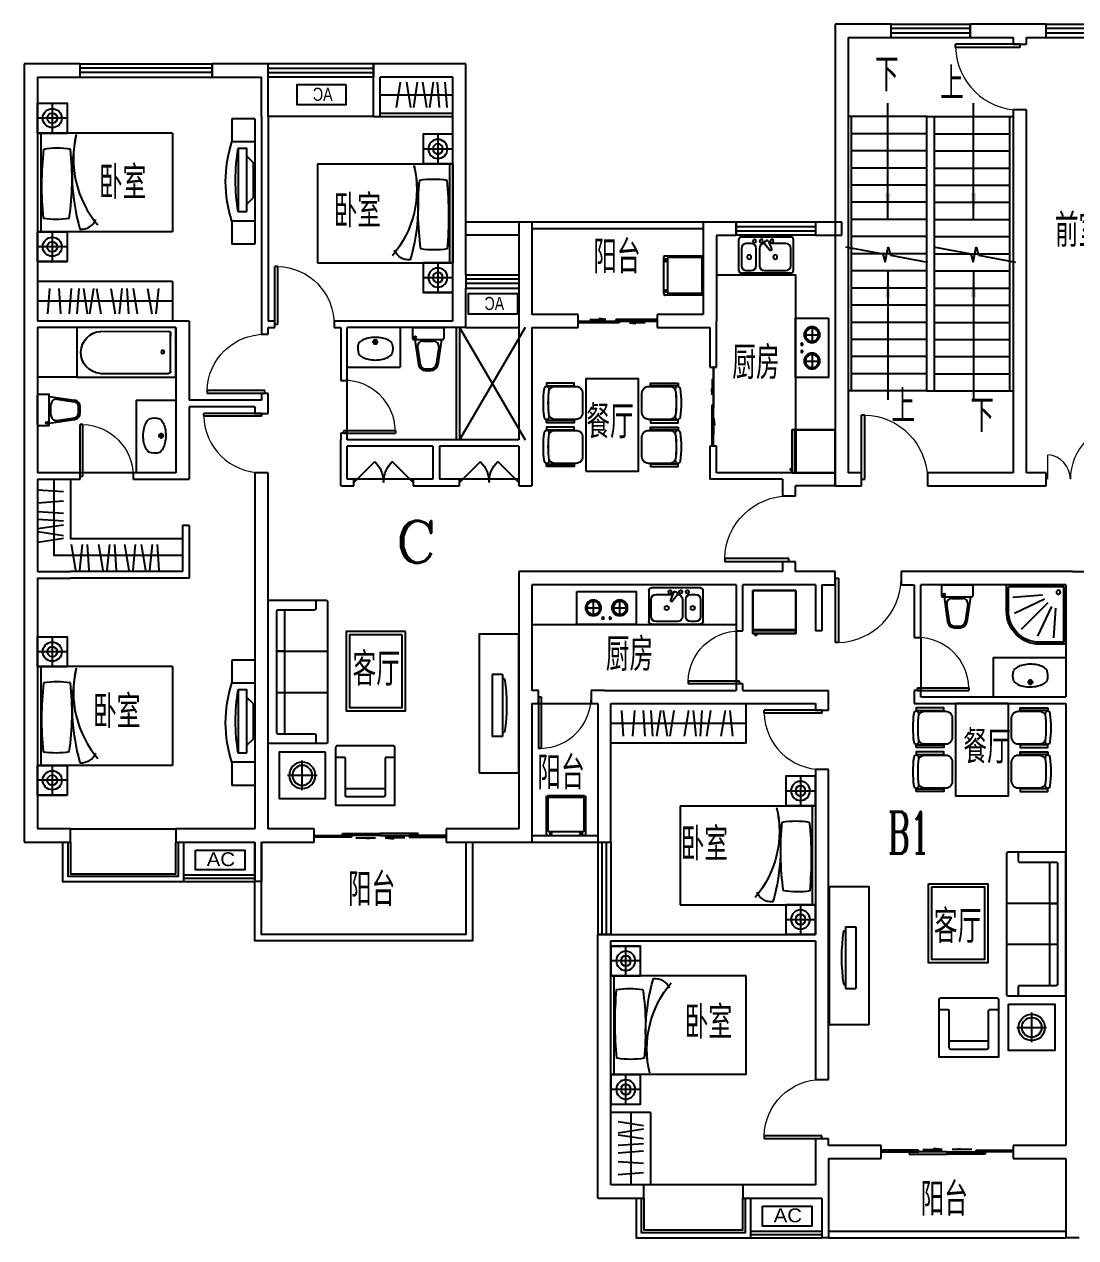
# Model space of a CAD drawing. Extents: x 820470 to 852270, y -626228 to -607828.
# Drawn here: x 820470 to 836420, y -626228 to -607828 of the extents above; entities that cross this region are included whole.
import ezdxf
from ezdxf.enums import TextEntityAlignment as Align

# ---------------------------------------------------------------- set-up
doc = ezdxf.new("R2010")
doc.units = 0
doc.header["$LTSCALE"] = 1000
doc.header["$MEASUREMENT"] = 0
doc.layers.get('0').update_dxf_attribs({"linetype": 'CONTINUOUS'})
for name, color, linetype in [('BALCONY', 147, 'CONTINUOUS'), ('K_EQUIPMENT', 4, 'CONTINUOUS'), ('LVTRY', 187, 'CONTINUOUS'), ('SPACE', 7, 'CONTINUOUS'), ('STAIR', 3, 'CONTINUOUS'), ('WALL', 2, 'CONTINUOUS'), ('WC', 157, 'CONTINUOUS'), ('WINDOW', 4, 'CONTINUOUS'), ('家具', 8, 'CONTINUOUS')]:
    doc.layers.add(name, color=color, linetype=linetype)
doc.styles.add('_TCH_LABEL', font='COMPLEX', dxfattribs={"bigfont": 'GBCBIG'})
doc.styles.add('_TCH_SPACE', font='SIMPLEX', dxfattribs={"height": 5, "bigfont": 'GBCBIG'})
doc.styles.add('DIM_FONT', font='ZBTXT.shx', dxfattribs={"width": 0.8})
doc.styles.add('HZ', font='zbtxt.shx', dxfattribs={"bigfont": 'zbhz.shx'})

# ---------------------------------------------------------------- blocks, each defined once
blk = doc.blocks.new('A$C52241BEE')
for p, q in [((250, 750), (250, 550)), ((350, 650), (150, 650)), ((350, 250), (150, 250)), ((250, 350), (250, 150))]:
    blk.add_line(p, q)
blk.add_lwpolyline([(0, 900), (0, 0), (500, 0), (500, 900)], close=True)
for centre, radius in [((250, 650), 120), ((250, 650), 100), ((250, 250), 120), ((406, 504), 15), ((406, 396), 15), ((250, 250), 100)]:
    blk.add_circle(centre, radius)
blk = doc.blocks.new('A$C31110A14')
at = {"linetype": 'Continuous'}
for p, q in [((0, 37), (0, 786)), ((37, 824), (512, 824)), ((437, 786), (175, 786)), ((549, 786), (549, 37)), ((100, 711), (100, 461)), ((512, 387), (512, 711)), ((59, 414), (69, 397)), ((72, 450), (198, 498)), ((211, 476), (107, 390)), ((198, 498), (211, 476)), ((100, 187), (100, 112)), ((175, 312), (437, 312)), ((437, 262), (175, 262)), ((512, 112), (512, 187)), ((512, 0), (37, 0)), ((175, 37), (437, 37))]:
    blk.add_line(p, q, dxfattribs=at)
for centre, radius, start, end in [((37, 786), 37.4, 90, 180), ((175, 711), 74.9, 90, 180), ((437, 711), 74.9, 0, 90), ((512, 786), 37.4, 0, 90), ((306, 551), 31.2, 91.1175, 450), ((62, 500), 25, 93.0704, 450), ((81, 427), 25, 110.5377, 210), ((91, 409), 25, 210, 309.4623), ((175, 387), 74.9, 180, 270), ((437, 387), 74.9, 270, 360), ((62, 339), 25, 93.0704, 450), ((62, 237), 25, 93.0704, 450), ((175, 187), 74.9, 90, 180), ((306, 156), 31.2, 91.1175, 450), ((437, 187), 74.9, 0, 90), ((37, 37), 37.4, 180, 270), ((175, 112), 74.9, 180, 270), ((437, 112), 74.9, 270, 360), ((512, 37), 37.4, 270, 360)]:
    blk.add_arc(centre, radius, start, end, dxfattribs=at)
blk = doc.blocks.new('CHUANG')
at = {"layer": '家具'}
for p, q in [((-1200, 0), (-1200, -450)), ((-1200, 0), (-1200, -450)), ((-1200, 0), (-1200, -445)), ((-975, -450), (-975, 0)), ((-750, -2050), (-750, 0)), ((750, 0), (-750, 0)), ((750, -2050), (750, 0)), ((750, 0), (750, -450)), ((750, 0), (750, -450)), ((750, 0), (750, -445)), ((975, -450), (975, 0)), ((750, -50), (-750, -50)), ((-750, -225), (-1200, -225)), ((1200, -225), (750, -225)), ((750, -2050), (-750, -2050))]:
    blk.add_line(p, q, dxfattribs=at)
for points in [[(-1200, 0), (-750, 0), (-750, -450), (-1200, -450)], [(750, 0), (1200, 0), (1200, -450), (750, -450)]]:
    blk.add_lwpolyline(points, close=True, dxfattribs=at)
for centre, radius in [((-975, -225), 145), ((-975, -225), 76.8), ((975, -225), 145), ((975, -225), 76.8)]:
    blk.add_circle(centre, radius, dxfattribs=at)
for centre, radius, start, end in [((655, -282), 1212, 170.6797, 189.5896), ((-47, -5414), 5351, 84.1062, 95.2969), ((-774, -298), 1293, 350.9391, 369.2066), ((124, -3480), 2954, 78.2462, 106.3473), ((364, -2102), 1557, 76.5636, 130.3236), ((54, 3738), 4263, 261.9889, 276.0426), ((-470, -664), 239, 175.3269, 247.5588)]:
    blk.add_arc(centre, radius, start, end, dxfattribs=at)
blk = doc.blocks.new('D')
at = {"layer": '家具'}
for p, q in [((103898, -1545904), (103898, -1546504)), ((103898, -1545904), (105947, -1545904)), ((104147, -1546397), (104107, -1546012)), ((104278, -1546012), (104212, -1546397)), ((104496, -1546012), (104433, -1546397)), ((104590, -1546012), (104566, -1546397)), ((104702, -1546397), (104662, -1546012)), ((104833, -1546012), (104767, -1546397)), ((105051, -1546012), (104988, -1546397)), ((105155, -1546397), (105095, -1546012)), ((105251, -1546012), (105194, -1546397)), ((105345, -1546397), (105317, -1546012)), ((105461, -1546397), (105432, -1546012)), ((105591, -1546397), (105620, -1546012)), ((105789, -1546397), (105761, -1546012)), ((103898, -1546204), (105947, -1546204))]:
    blk.add_line(p, q, dxfattribs=at)
blk = doc.blocks.new('KTJ')
blk.add_lwpolyline([(-274, 148), (476, 148), (476, -152), (-274, -152)], close=True)
at = {"style": 'HZ', "width": 1.1}
blk.add_text('AC', height=210, dxfattribs=at).set_placement((-104, -95))
blk = doc.blocks.new('CHAIR-09')
for points in [[(-300, -600), (-260, -600), (-260, -180), (-300, -180)], [(260, -180), (300, -180), (300, -600), (260, -600)]]:
    blk.add_lwpolyline(points, close=True)
for points in [[(250, -150, 0.414214), (150, -50), (-150, -50, 0.414214), (-250, -150), (-250, -470, 0.266219), (-201, -556, 0.06842), (201, -556, 0.266219), (250, -470)], [(-215, -635, -1.000906), (-204, -556, 0.069723), (204, -556, -1.000906), (215, -635, -0.068813)]]:
    blk.add_lwpolyline(points, format="xyb", close=True)
blk = doc.blocks.new('A$C7B15679A')
blk.add_lwpolyline([(-1400, -800), (-1400, 0), (0, 0), (0, -800), (0, -800)], close=True)
at = {"rotation": 180}
for p in [(-1033, 0), (-367, 0)]:
    blk.add_blockref('CHAIR-09', p, dxfattribs=at)
for p in [(-1033, -800), (-367, -800)]:
    blk.add_blockref('CHAIR-09', p)
blk = doc.blocks.new('SOF1')
blk.add_line((-300, 650), (300, 650))
blk.add_lwpolyline([(-450, 25, 0.414214), (-425, 0), (425, 0, 0.414214), (450, 25), (450, 900), (-450, 900)], format="xyb", close=True)
blk.add_lwpolyline([(-450, 175), (-325, 175, 0.414214), (-300, 200), (-300, 750, -0.414214), (-275, 775), (275, 775, -0.414214), (300, 750), (300, 200, 0.414214), (325, 175), (450, 175)], format="xyb")
blk = doc.blocks.new('A$C46F64526')
for p, q in [((518, 2881), (518, 2431)), ((743, 2656), (293, 2656)), ((250, 150), (250, 2025)), ((125, 1400), (900, 1400)), ((125, 775), (900, 775)), ((250, 775), (125, 775))]:
    blk.add_line(p, q)
for points in [[(868, 2306), (168, 2306), (168, 3006), (868, 3006)], [(2085, 477), (1185, 477), (1185, 1677), (2085, 1677)], [(2035, 527), (1235, 527), (1235, 1627), (2035, 1627)]]:
    blk.add_lwpolyline(points, close=True)
for points in [[(900, 2150, 0.414214), (875, 2175), (0, 2175), (0, 0), (875, 0, 0.414214), (900, 25), (900, 2150)], [(725, 0), (725, 125, 0.414214), (700, 150), (150, 150, -0.414214), (125, 175), (125, 2000, -0.414214), (150, 2025), (700, 2025, 0.414214), (725, 2050), (725, 2175)]]:
    blk.add_lwpolyline(points, format="xyb")
for radius in [200, 150]:
    blk.add_circle((518, 2656), radius)
at = {"xscale": -1}
blk.add_blockref('SOF1', (1473, 2209), dxfattribs=at)
blk = doc.blocks.new('A$C169C22A5')
for p, q in [((354, 1488), (198, 1488)), ((198, 1488), (198, 552)), ((354, 1488), (354, 552)), ((385, 1426), (354, 1426)), ((385, 614), (354, 614)), ((354, 552), (198, 552))]:
    blk.add_line(p, q)
blk.add_lwpolyline([(0, 0), (600, 0), (600, 2100), (0, 2100)], close=True)
at = {"extrusion": (0, 0, -1)}
blk.add_ellipse((-2235, 1020), major_axis=(-2652, 0), ratio=1, start_param=2.988048, end_param=3.295136, dxfattribs=at)
blk = doc.blocks.new('A$C1287145A')
at = {"linetype": 'Continuous'}
for points, invisible_edges in [([(652, 652, 1021), (0, 652, 1021), (652, 652, 65)], 2), ([(0, 652, 65), (652, 652, 65), (0, 652, 1021)], 2), ([(0, 652, 65), (0, 652, 1021), (0, 608, 1021)], 12), ([(0, 608, 1021), (0, 608, 65), (0, 652, 65)], 12), ([(652, 652, 1412), (0, 652, 1412), (652, 652, 1032)], 2), ([(0, 652, 1032), (652, 652, 1032), (0, 652, 1412)], 2), ([(0, 652, 1032), (0, 652, 1412), (0, 608, 1412)], 12), ([(0, 608, 1412), (0, 608, 1032), (0, 652, 1032)], 12), ([(0, 652, 1412), (652, 652, 1412), (0, 608, 1412)], 2), ([(652, 608, 1412), (0, 608, 1412), (652, 652, 1412)], 2), ([(0, 597), (0, 597, 1412), (0, 0, 1412)], 12), ([(0, 0, 1412), (0, 0), (0, 597)], 12), ([(652, 597, 65), (0, 597, 65), (652, 597)], 2), ([(0, 597), (652, 597), (0, 597, 65)], 2), ([(0, 597, 1412), (652, 597, 1412), (0, 0, 1412)], 2), ([(652, 0, 1412), (0, 0, 1412), (652, 597, 1412)], 2), ([(652, 652, 1021), (652, 652, 65), (652, 608, 1021)], 2), ([(652, 608, 65), (652, 608, 1021), (652, 652, 65)], 2), ([(652, 652, 1412), (652, 652, 1032), (652, 608, 1412)], 2), ([(652, 608, 1032), (652, 608, 1412), (652, 652, 1032)], 2), ([(652, 597, 1412), (652, 597), (652, 0, 1412)], 2), ([(652, 0), (652, 0, 1412), (652, 597)], 2), ([(0, 0, 1412), (652, 0, 1412), (0, 0)], 2), ([(652, 0), (0, 0), (652, 0, 1412)], 2)]:
    blk.add_3dface(points, dxfattribs=dict(at, invisible_edges=invisible_edges))
at = {"linetype": 'Continuous', "oblique": -180, "text_generation_flag": 4, "width": 0.8, "flags": 9}
for tag in ['ZSIZE', 'YSIZE', 'XSIZE']:
    blk.add_attdef(tag, (326, 0), '', height=0.427, rotation=90, dxfattribs=at)
at = {"linetype": 'Continuous'}
mesh = blk.add_polyface(dxfattribs=at)
corners = [(652, 652, 1032), (652, 652, 1021), (652, 608, 1032), (652, 608, 1021), (0, 652, 1032), (0, 652, 1021), (0, 608, 1032), (0, 608, 1021), (652, 608, 1412), (652, 597, 1412), (0, 608, 1412), (0, 597, 1412), (652, 608, 65), (652, 597, 65), (0, 608, 65), (0, 597, 65)]
mesh.append_faces([[corners[k] for k in face] for face in [(0, 1, 2), (3, 2, 1), (6, 7, 4), (5, 4, 7), (8, 9, 10), (11, 10, 9), (14, 15, 12), (13, 12, 15)]], dxfattribs={"vtx1": -1})
mesh.append_faces([[corners[k] for k in face] for face in [(4, 5, 1), (1, 0, 4), (12, 13, 9), (9, 8, 12), (10, 11, 15), (15, 14, 10)]], dxfattribs={"vtx2": -1})
mesh = blk.add_polyface(dxfattribs=at)
corners = [(33, 673, 1042), (65, 673, 1042), (33, 673, 1379), (65, 673, 1379), (58, 677, 1042), (58, 677, 1379), (52, 678, 1042), (52, 678, 1379), (43, 678, 1042), (43, 678, 1379), (36, 676, 1042), (36, 676, 1379), (33, 673, 608), (65, 673, 608), (33, 673, 1010), (65, 673, 1010), (58, 677, 608), (58, 677, 1010), (52, 678, 608), (52, 678, 1010), (43, 678, 608), (43, 678, 1010), (36, 676, 608), (36, 676, 1010), (43, 652, 1379), (43, 673, 1379), (43, 652, 1042), (43, 673, 1042), (43, 652, 1010), (43, 673, 1010), (43, 652, 608), (43, 673, 608)]
mesh.append_faces([[corners[k] for k in face] for face in [(0, 1, 2), (3, 1, 2), (1, 4, 3), (4, 6, 5), (6, 8, 7), (8, 10, 9), (10, 0, 11), (12, 13, 14), (13, 16, 15), (16, 18, 17), (18, 20, 19), (20, 22, 21), (22, 12, 23), (24, 25, 26), (27, 26, 25), (28, 29, 30), (31, 30, 29), (3, 2, 1), (0, 1, 2), (12, 13, 14)]], dxfattribs={"vtx1": -1})
mesh.append_faces([[corners[k] for k in face] for face in [(4, 5, 3), (6, 7, 5), (8, 9, 7), (10, 11, 9), (0, 2, 11), (13, 15, 14), (16, 17, 15), (18, 19, 17), (20, 21, 19), (22, 23, 21), (12, 14, 23), (14, 15, 13)]], dxfattribs={"vtx2": -1})
blk = doc.blocks.new('A$C7D3573B7')
at = {"layer": 'WC'}
for p, q in [((242, 395), (243, 305)), ((197, 349), (287, 350))]:
    blk.add_line(p, q, dxfattribs=at)
at = {"layer": 'WC', "ltscale": 10}
for p, q in [((490, 335), (492, 332)), ((492, 328), (493, 332))]:
    blk.add_line(p, q, dxfattribs=at)
for points in [[(-11, 334, -0.098208), (49, 381, -0.066287), (132, 409, -0.052428), (243, 420, -0.052428), (353, 407, -0.066287), (436, 377, -0.093876), (493, 332, -0.171377)], [(-11, 334, 0.172546), (-9, 165, 0.726395)], [(495, 329, -0.172546), (490, 160, -0.726395)], [(490, 160, -0.091341), (433, 117, -0.066287), (350, 88, -0.052428), (240, 77, -0.052428), (129, 90, -0.066287), (47, 120, -0.091756), (-9, 165, -0.171377)]]:
    blk.add_lwpolyline(points, format="xyb", dxfattribs=at)
at = {"layer": 'WC'}
blk.add_circle((242, 350), 30, dxfattribs=at)
at = {"layer": 'WC', "ltscale": 10}
blk.add_circle((242, 350), 25, dxfattribs=at)
blk.add_arc((492, 332), 1, 359.4693, 408.1469, dxfattribs=at)
blk = doc.blocks.new('A$C4CF52FF8')
at = {"layer": 'WC'}
for p, q in [((0, 635), (0, 485)), ((15, 650), (460, 650)), ((475, 635), (475, 485)), ((14, 470), (461, 470)), ((37, 470), (92, 87)), ((157, 445), (318, 445)), ((438, 470), (383, 87)), ((77, 355), (117, 90)), ((398, 355), (358, 90)), ((191, 25), (284, 25)), ((191, 0), (284, 0))]:
    blk.add_line(p, q, dxfattribs=at)
blk.add_circle((40, 504), 16.5, dxfattribs=at)
for centre, radius, start, end in [((15, 635), 15, 90, 180), ((460, 635), 15, 360, 450), ((15, 485), 15, 180, 270), ((157, 365), 80, 90, 187.4119), ((318, 365), 80, 352.5881, 450), ((460, 485), 15, 270, 360), ((191, 100), 100, 187.4119, 270), ((191, 100), 75, 187.4119, 270), ((284, 100), 75, 270, 352.5881), ((284, 100), 100, 270, 352.5881)]:
    blk.add_arc(centre, radius, start, end, dxfattribs=at)
at = {"layer": 'WC', "style": 'DIM_FONT', "oblique": -180, "text_generation_flag": 4, "width": 0.8, "flags": 9}
for tag in ['YSIZE', 'XSIZE']:
    blk.add_attdef(tag, (237, 650), '', height=0.5, rotation=180, dxfattribs=at)
blk = doc.blocks.new('淋浴间800x800')
at = {"layer": 'WC'}
for p, q in [((356, 800), (0, 800)), ((0, 0), (0, 800)), ((356, 773), (27, 773)), ((27, 27), (27, 773)), ((141, 314), (172, 716)), ((192, 290), (386, 692)), ((243, 243), (604, 603)), ((290, 192), (693, 383)), ((773, 27), (773, 356)), ((800, 0), (800, 356)), ((313, 140), (715, 168)), ((773, 27), (27, 27)), ((800, 0), (0, 0))]:
    blk.add_line(p, q, dxfattribs=at)
blk.add_circle((100, 100), 26.7, dxfattribs=at)
for radius in [444, 418]:
    blk.add_arc((356, 356), radius, 0, 90, dxfattribs=at)
blk = doc.blocks.new('$PLAN$00000401')
for p, q in [((-276, 0), (276, 0)), ((-300, -576), (-300, -24)), ((-276, -528), (-276, -36)), ((-264, -24), (264, -24)), ((276, -36), (276, -528)), ((300, -24), (300, -576)), ((264, -540), (-264, -540)), ((276, -600), (-276, -600)), ((-218, -582), (-242, -558))]:
    blk.add_line(p, q)
for centre, radius in [((-230, -570), 23.2), ((234, -568), 17.2), ((-230, -570), 17.2)]:
    blk.add_circle(centre, radius)
for centre, radius, start, end in [((-276, -24), 24, 90, 180), ((276, -24), 24, 0, 90), ((-264, -36), 12, 90, 180), ((264, -36), 12, 0, 90), ((-264, -528), 12, 180, 270), ((264, -528), 12, 270, 360), ((-276, -576), 24, 180, 270), ((276, -576), 24, 270, 360)]:
    blk.add_arc(centre, radius, start, end)
blk = doc.blocks.new('A$C2A793C51')
at = {"layer": '家具'}
for p, q in [((0, 1900), (0, 0)), ((0, 1900), (350, 1900)), ((350, 1900), (350, 1550)), ((0, 1550), (350, 1550)), ((21, 1236), (126, 1334)), ((21, 707), (21, 1236)), ((21, 707), (126, 609)), ((0, 350), (350, 350)), ((350, 350), (350, 0)), ((0, 0), (350, 0))]:
    blk.add_line(p, q, dxfattribs=at)
blk.add_lwpolyline([(126, 494), (126, 1449), (254, 1449), (254, 494)], close=True, dxfattribs=at)
for centre, radius, start, end in [((-1501, 950), 1946, 342.0382, 377.9618), ((-2575, 972), 2869, 350.4172, 369.5828)]:
    blk.add_arc(centre, radius, start, end, dxfattribs=at)
blk = doc.blocks.new('A$C30434410')
for p, q in [((0, 750), (1500, 750)), ((0, 0), (0, 750)), ((1500, 750), (1500, 0)), ((351, 694), (1358, 694)), ((1358, 694), (1390, 694)), ((1420, 670), (1420, 613)), ((1420, 664), (1420, 653)), ((1420, 660), (1420, 94)), ((351, 56), (1395, 58)), ((1420, 87), (1420, 136)), ((1420, 87), (1420, 95)), ((1500, 0), (0, 0))]:
    blk.add_line(p, q)
for radius in [25, 23]:
    blk.add_circle((1300, 369), radius)
for centre, radius, start, end in [((379, 376), 320, 95.1611, 266.9369), ((1390, 664), 30, 0, 90), ((1390, 660), 30, 0, 9.5707), ((1390, 87), 30, 270, 360), ((1390, 87), 30, 270, 280.176)]:
    blk.add_arc(centre, radius, start, end)
at = {"width": 0.8, "flags": 9}
for tag in ['XSIZE', 'YSIZE']:
    blk.add_attdef(tag, (750, 750), '', height=0.5, dxfattribs=at)
blk = doc.blocks.new('A$C166D65F0')
at = {"layer": 'K_EQUIPMENT'}
blk.add_lwpolyline([(0, 300), (750, 300), (750, 0), (0, 0)], close=True, dxfattribs=at)
at = {"layer": 'K_EQUIPMENT', "style": 'DIM_FONT', "width": 0.8}
blk.add_text('AC', height=200, dxfattribs=at).set_placement((206, 56))
blk = doc.blocks.new('_ARROW')
blk.add_solid([(0, 0), (-1, 0.1), (-1, -0.1)])
blk = doc.blocks.new('111')
at = {"layer": 'STAIR'}
for p, q in [((50, 0), (0, 0)), ((50, -4160), (50, 0)), ((1190, 0), (50, 0)), ((1190, 0), (1310, 0)), ((1310, 0), (2450, 0)), ((2450, 0), (2500, 0)), ((2450, -4160), (2450, 0)), ((1190, -260), (50, -260)), ((1310, -260), (2450, -260)), ((1190, -520), (50, -520)), ((1310, -520), (2450, -520)), ((1190, -780), (50, -780)), ((1310, -780), (2450, -780)), ((1190, -1040), (50, -1040)), ((1310, -1040), (2450, -1040)), ((1190, -1300), (50, -1300)), ((1310, -1300), (2450, -1300)), ((1190, -1560), (50, -1560)), ((1310, -1560), (2450, -1560)), ((1190, -1820), (50, -1820)), ((1310, -1820), (2450, -1820)), ((-40, -1976), (522, -2080)), ((560, -2209), (603, -1973)), ((603, -1973), (640, -2102)), ((1294, -1976), (1857, -2080)), ((1894, -2209), (1938, -1973)), ((1938, -1973), (1975, -2102)), ((1190, -2080), (50, -2080)), ((522, -2080), (560, -2209)), ((640, -2102), (1203, -2206)), ((1310, -2080), (2450, -2080)), ((1857, -2080), (1894, -2209)), ((1975, -2102), (2538, -2206)), ((1190, -2340), (50, -2340)), ((1310, -2340), (2450, -2340)), ((1190, -2600), (50, -2600)), ((1310, -2600), (2450, -2600)), ((1190, -2860), (50, -2860)), ((1310, -2860), (2450, -2860)), ((1190, -3120), (50, -3120)), ((1310, -3120), (2450, -3120)), ((1190, -3380), (50, -3380)), ((1310, -3380), (2450, -3380)), ((1190, -3640), (50, -3640)), ((1310, -3640), (2450, -3640)), ((1190, -3900), (50, -3900)), ((1310, -3900), (2450, -3900)), ((50, -4160), (0, -4160)), ((1190, -4160), (50, -4160)), ((1310, -4160), (2450, -4160)), ((2450, -4160), (2500, -4160))]:
    blk.add_line(p, q, dxfattribs=at)
for points in [[(600, -1560), (600, 203)], [(1900, -1560), (1900, 203)], [(600, -2340), (600, -4294)], [(1900, -2340), (1900, -4294)]]:
    blk.add_lwpolyline(points, dxfattribs=at)
at = {"layer": 'WALL'}
for p, q in [((1190, -4160), (1190, 0)), ((1310, -4160), (1310, 0)), ((1190, -4160), (1310, -4160))]:
    blk.add_line(p, q, dxfattribs=at)
at = {"layer": 'STAIR', "yscale": 400, "zscale": 400}
for p, xscale, rotation in [((600, -1560), 400, 270), ((1900, -1560), -400, 90), ((600, -2340), 400, 90), ((1900, -2340), -400, 270)]:
    blk.add_blockref('_ARROW', p, dxfattribs=dict(at, xscale=xscale, rotation=rotation))
blk = doc.blocks.new('$TCHSYS$WIN2D')
for p, q in [((-0.5, 0.5), (0.5, 0.5)), ((-0.5, 0.5), (-0.5, -0.5)), ((0.5, 0.5), (0.5, -0.5)), ((0.5, 0.1667), (-0.5, 0.1667)), ((0.5, -0.1667), (-0.5, -0.1667)), ((-0.5, -0.5), (0.5, -0.5))]:
    blk.add_line(p, q)
blk = doc.blocks.new('$DorLib2D$00000001')
for p, q in [((0.45, 0.975), (0.5, 0.975)), ((0.45, 0), (0.45, 0.975)), ((0.5, 0), (0.5, 0.975)), ((0.5, 0), (0.45, 0))]:
    blk.add_line(p, q)
at = {"lineweight": 13}
blk.add_arc((0.475, 0), 0.975, 91.4693, 180, dxfattribs=at)
blk = doc.blocks.new('$DorLib2D$00000116')
at = {"color": 0}
for p, q in [((-0.5, 0), (-0.146, 0.354)), ((0.5, 0), (0.146, 0.354))]:
    blk.add_line(p, q, dxfattribs=at)
for centre, start, end in [((-0.5, 0), 0, 45), ((0.5, 0), 135, 180)]:
    blk.add_arc(centre, 0.5, start, end, dxfattribs=at)
blk = doc.blocks.new('$DorLib2D$00000025')
at = {"const_width": 0.02}
for points in [[(0.481, -0.001), (0.481, 0.691)], [(-0.481, 0.001), (-0.481, 0.308)]]:
    blk.add_lwpolyline(points, dxfattribs=at)
at = {"lineweight": 13}
for centre, radius, start, end in [((0.505, -0.002), 0.699, 91.9397, 179.7238), ((-0.501, 0.003), 0.307, 359.7899, 85.7508)]:
    blk.add_arc(centre, radius, start, end, dxfattribs=at)
blk = doc.blocks.new('$DorLib2D$00000128')
at = {"color": 0, "linetype": 'Continuous'}
for p, q in [((0.049, 0.85, -468.75), (-0.491, 0.85, -468.75)), ((-0.491, 0.85, -468.75), (-0.491, 0.71, -468.75)), ((0.049, 0.85, -468.75), (0.049, 0.71, -468.75)), ((0.049, 0.71, -468.75), (-0.491, 0.71, -468.75)), ((-0.027, 0.71, -468.75), (-0.027, 0.57, -468.75)), ((0.513, 0.71, -468.75), (-0.027, 0.71, -468.75)), ((0.513, 0.71, -468.75), (0.513, 0.57, -468.75)), ((0.513, 0.57, -468.75), (-0.027, 0.57, -468.75)), ((0.5, 0.5, -468.75), (-0.5, 0.5, -468.75))]:
    blk.add_line(p, q, dxfattribs=at)
blk = doc.blocks.new('A$C6FBB0586')
at = {"layer": 'STAIR'}
for p, q in [((-721, -1725), (-1981, -3275)), ((-721, -3275), (-1981, -1725)), ((-1981, -1725), (-1981, -3275)), ((-721, -1725), (-1981, -1725)), ((-721, -3275), (-721, -1725)), ((-511, -1950), (-511, -3050)), ((-301, -1950), (-511, -1950)), ((-301, -3050), (-301, -1950)), ((-511, -3050), (-301, -3050)), ((-1981, -3275), (-721, -3275)), ((-725, -3925), (-1985, -5475)), ((-725, -5475), (-1985, -3925)), ((-1985, -3925), (-1985, -5475)), ((-725, -3925), (-1985, -3925)), ((-725, -5475), (-725, -3925)), ((-515, -4150), (-515, -5250)), ((-305, -4150), (-515, -4150)), ((-305, -5250), (-305, -4150)), ((-515, -5250), (-305, -5250)), ((-1985, -5475), (-725, -5475))]:
    blk.add_line(p, q, dxfattribs=at)
at = {"layer": 'WALL'}
for p, q in [((-6249, 100), (-7100, 100)), ((-7100, 100), (-7100, -6900)), ((-6249, -100), (-6249, 100)), ((-4297, 100), (-5049, 100)), ((-5049, 100), (-5049, -100)), ((-3899, 100), (-4297, 100)), ((-3899, -100), (-3899, 100)), ((-2300, 100), (-2699, 100)), ((-2699, 100), (-2699, -100)), ((-2300, 100), (100, 100)), ((100, 100), (100, -1400)), ((-6900, -100), (-6249, -100)), ((-6900, -100), (-6900, -6700)), ((-5049, -100), (-4397, -100)), ((-4397, -100), (-4397, -200)), ((-4197, -100), (-3899, -100)), ((-4197, -200), (-4197, -100)), ((-2699, -100), (-2400, -100)), ((-2400, -100), (-2400, -300)), ((-2200, -300), (-2200, -100)), ((-2200, -100), (-100, -100)), ((-100, -100), (-100, -1300)), ((-4397, -200), (-4197, -200)), ((-2400, -300), (-2200, -300)), ((-2200, -1100), (-2400, -1100)), ((-2400, -1100), (-2400, -1400)), ((-2200, -1300), (-2200, -1100)), ((-4197, -1200), (-4397, -1200)), ((-4397, -1200), (-4397, -6700)), ((-4197, -6700), (-4197, -1200)), ((-2400, -1400), (-2400, -1950)), ((-100, -1300), (-2200, -1300)), ((100, -1400), (100, -3600)), ((-100, -1500), (-2200, -1500)), ((-2200, -1950), (-2200, -1500)), ((-100, -1500), (-100, -3500)), ((-2400, -1950), (-2200, -1950)), ((-2200, -3050), (-2400, -3050)), ((-2400, -3050), (-2400, -3600)), ((-2200, -3500), (-2200, -3050)), ((-2400, -3600), (-2400, -4150)), ((-2200, -3500), (-100, -3500)), ((100, -3600), (100, -5800)), ((-2200, -4150), (-2200, -3700)), ((-2200, -3700), (-100, -3700)), ((-100, -3700), (-100, -5700)), ((-2400, -4150), (-2200, -4150)), ((-2200, -5250), (-2400, -5250)), ((-2400, -5250), (-2400, -5800)), ((-2200, -5700), (-2200, -5250)), ((-2200, -5700), (-100, -5700)), ((-2400, -5800), (-2400, -6700)), ((100, -5800), (100, -6900)), ((-2200, -5900), (-2200, -6700)), ((-2200, -5900), (-100, -5900)), ((-100, -5900), (-100, -6700)), ((-6700, -6700), (-6900, -6700)), ((-6700, -6900), (-6700, -6700)), ((-4397, -6700), (-5700, -6700)), ((-5700, -6700), (-5700, -6900)), ((-3899, -6700), (-4197, -6700)), ((-3899, -6900), (-3899, -6700)), ((-2400, -6700), (-2699, -6700)), ((-2699, -6700), (-2699, -6900)), ((-1550, -6700), (-2200, -6700)), ((-1550, -6900), (-1550, -6700)), ((-100, -6700), (-750, -6700)), ((-750, -6700), (-750, -6900)), ((-7100, -6900), (-6700, -6900)), ((-5700, -6900), (-4300, -6900)), ((-4297, -6900), (-3899, -6900)), ((-2699, -6900), (-2300, -6900)), ((-2300, -6900), (-1550, -6900)), ((-750, -6900), (100, -6900))]:
    blk.add_line(p, q, dxfattribs=at)
at = {"layer": 'WINDOW'}
for p, q in [((-2400, -300), (-2400, -1100)), ((-2200, -300), (-2200, -1100)), ((-1550, -6700), (-750, -6700)), ((-1550, -6900), (-750, -6900))]:
    blk.add_line(p, q, dxfattribs=at)
at = {"layer": 'BALCONY'}
blk.add_blockref('111', (-6900, -1300), dxfattribs=at)
at = {"layer": 'WINDOW'}
for name, p, xscale, yscale, zscale, rotation in [('$TCHSYS$WIN2D', (-5649, 0), 1200, -200, 1200, 359.9999999999994), ('$DorLib2D$00000001', (-4297, -700), -1000, -1000, -1000, 270), ('$DorLib2D$00000116', (-2300, -700), -800, -800, -800, 270), ('$DorLib2D$00000128', (-2300, -2500), -1100, 200, -1100, 270), ('$DorLib2D$00000128', (-2300, -4700), 1100, 200, 1100, 270), ('$DorLib2D$00000001', (-6200, -6800), 1000, -1000, 1000, 180.0000000000006)]:
    blk.add_blockref(name, p, dxfattribs=dict(at, xscale=xscale, yscale=yscale, zscale=zscale, rotation=rotation))
for name, p, xscale, yscale, zscale in [('$TCHSYS$WIN2D', (-3299, 0), 1200, -200, 1200), ('$DorLib2D$00000025', (-3299, -6800), 1200, 1200, 1200), ('$DorLib2D$00000116', (-1150, -6800), -800, 800, -800)]:
    blk.add_blockref(name, p, dxfattribs=dict(at, xscale=xscale, yscale=yscale, zscale=zscale))
blk = doc.blocks.new('$DorLib2D$00000138')
at = {"color": 0, "linetype": 'Continuous'}
for p, q in [((-0.2875, 0), (-0.2875, 0.1538)), ((-0.2875, 0.1538), (0, 0.1538)), ((0, 0.1538), (0, 0)), ((0.2875, 0.1538), (0, 0.1538)), ((0.2875, 0), (0.2875, 0.1538)), ((-0.5, -0.1399), (-0.5, 0)), ((-0.5, 0), (-0.2187, 0)), ((0, 0), (-0.2875, 0)), ((-0.2187, 0), (-0.2187, -0.1399)), ((0, 0), (0.2875, 0)), ((0.2187, 0), (0.2187, -0.1399)), ((0.5, 0), (0.2187, 0)), ((0.5, 0), (0.5, -0.1946)), ((0.5, -0.1399), (0.5, 0)), ((-0.2187, -0.1399), (-0.5, -0.1399)), ((0.2187, -0.1399), (0.5, -0.1399)), ((-0.1857, -0.186), (-0.037, -0.186)), ((-0.037, -0.186), (-0.1019, -0.2583)), ((-0.1019, -0.2583), (-0.1019, -0.186)), ((0.1857, -0.186), (0.037, -0.186)), ((0.037, -0.186), (0.1019, -0.2583)), ((0.1019, -0.2583), (0.1019, -0.186))]:
    blk.add_line(p, q, dxfattribs=at)
blk = doc.blocks.new('$DorLib2D$00000131')
at = {"color": 0, "linetype": 'Continuous'}
for p, q in [((0.15, 0.125), (0.232, 0.197)), ((0.232, 0.197), (0.232, 0.125)), ((-0.5, 0.125), (-0.5, 0)), ((0.019, 0.125), (-0.5, 0.125)), ((-0.5, 0), (0.019, 0)), ((-0.024, 0), (0.5, 0)), ((-0.024, -0.125), (-0.024, 0)), ((0.019, 0), (0.019, 0.125)), ((0.35, 0.125), (0.15, 0.125)), ((0.5, 0), (0.5, -0.125)), ((-0.35, -0.125), (-0.15, -0.125)), ((-0.232, -0.197), (-0.232, -0.125)), ((-0.15, -0.125), (-0.232, -0.197)), ((0.5, -0.125), (-0.024, -0.125))]:
    blk.add_line(p, q, dxfattribs=at)
blk = doc.blocks.new('$TCHSYS$DOOR2D')
for p, q in [((0.45, 0.975), (0.5, 0.975)), ((0.45, 0), (0.45, 0.975)), ((0.5, 0), (0.5, 0.975)), ((0.5, 0), (0.45, 0))]:
    blk.add_line(p, q)
at = {"lineweight": 13}
blk.add_arc((0.475, 0), 0.975, 91.4693, 180, dxfattribs=at)

msp = doc.modelspace()

# ---------------------------------------------------------------- linework, layer by layer
at = {"layer": 'BALCONY'}
for points in [[(827970, -610828), (827170, -610828)], [(830770, -610828), (828170, -610828)], [(827970, -611028), (827170, -611028)], [(830770, -610928), (828170, -610928)], [(827270, -620228), (827270, -621728), (823970, -621728), (823970, -620228)], [(827170, -620228), (827170, -621628), (824070, -621628), (824070, -620228)], [(828170, -620128), (829170, -620128)], [(828170, -620228), (829170, -620228)], [(822890, -620728), (823970, -620728)], [(822890, -620778), (823970, -620778)], [(822890, -620828), (823970, -620828)], [(831490, -626128), (832570, -626128)], [(832670, -626128), (836270, -626128)], [(831490, -626178), (832570, -626178)], [(831490, -626228), (832570, -626228)], [(832670, -626228), (836270, -626228)]]:
    msp.add_lwpolyline(points, dxfattribs=at)
at = {"layer": 'WALL'}
for p, q in [((820470, -608428), (820470, -612328)), ((821320, -608428), (820470, -608428)), ((821320, -608628), (821320, -608428)), ((824070, -608428), (823320, -608428)), ((823320, -608428), (823320, -608628)), ((824170, -608428), (824070, -608428)), ((824170, -608628), (824170, -608428)), ((825870, -608428), (825770, -608428)), ((825770, -608428), (825770, -608628)), ((827170, -608428), (825870, -608428)), ((827170, -611628), (827170, -608428)), ((820670, -608628), (820670, -612328)), ((820670, -608628), (821320, -608628)), ((823320, -608628), (824070, -608628)), ((824070, -609228), (824070, -608628)), ((824170, -609228), (824170, -608628)), ((825770, -609228), (825770, -608628)), ((825870, -609228), (825870, -608628)), ((826970, -608628), (825870, -608628)), ((826970, -611728), (826970, -608628)), ((824070, -609228), (824070, -612328)), ((824170, -609228), (824170, -612328)), ((825770, -609228), (825870, -609228)), ((827970, -610828), (827970, -611628)), ((828170, -610828), (827970, -610828)), ((828170, -610828), (828170, -611728)), ((830770, -610828), (830770, -612228)), ((831270, -610828), (830770, -610828)), ((831270, -611028), (831270, -610828)), ((832870, -610828), (832470, -610828)), ((832470, -610828), (832470, -611028)), ((832870, -611028), (832870, -610828)), ((830970, -611028), (830970, -612328)), ((830970, -611028), (831270, -611028)), ((832470, -611028), (832870, -611028)), ((826970, -612328), (826970, -611728)), ((827170, -611628), (827170, -611828)), ((827970, -611628), (827970, -611828)), ((828170, -611728), (828170, -612228)), ((827170, -612428), (827170, -611828)), ((827970, -611828), (827970, -612328)), ((820470, -612328), (820470, -614728)), ((822970, -612328), (820670, -612328)), ((822970, -612328), (822970, -613528)), ((824070, -612328), (824070, -612528)), ((824270, -612328), (824170, -612328)), ((824270, -612428), (824270, -612328)), ((825270, -612328), (825170, -612328)), ((825170, -612328), (825170, -612428)), ((826970, -612328), (825270, -612328)), ((827970, -612328), (827970, -614128)), ((828870, -612228), (828170, -612228)), ((828870, -612428), (828870, -612228)), ((830770, -612228), (830070, -612228)), ((830070, -612228), (830070, -612428)), ((830970, -613028), (830970, -612328)), ((820670, -612428), (820670, -614628)), ((822770, -612428), (820670, -612428)), ((822770, -612428), (822770, -613528)), ((824070, -612528), (824170, -612528)), ((824170, -612528), (824170, -612428)), ((824170, -612428), (824270, -612428)), ((825170, -612428), (825270, -612428)), ((825270, -612428), (825270, -613228)), ((827170, -612428), (825370, -612428)), ((825370, -613228), (825370, -612428)), ((828170, -612428), (828870, -612428)), ((828170, -612428), (828170, -614128)), ((830070, -612428), (830870, -612428)), ((830870, -612428), (830870, -613028)), ((830870, -613028), (830970, -613028)), ((825270, -613228), (825370, -613228)), ((824170, -613428), (824070, -613428)), ((824070, -613428), (824070, -613528)), ((824170, -613528), (824170, -613428)), ((822770, -613528), (822770, -614628)), ((824070, -613528), (822970, -613528)), ((823970, -613628), (822970, -613628)), ((822970, -613628), (822970, -614728)), ((823970, -613628), (823970, -613728)), ((824170, -613728), (824170, -613528)), ((823970, -613728), (824170, -613728)), ((825370, -614028), (825270, -614028)), ((825270, -614028), (825270, -614128)), ((825270, -614828), (825270, -614128)), ((825370, -614128), (825370, -614028)), ((826670, -614128), (825370, -614128)), ((827970, -614128), (826670, -614128)), ((828170, -614128), (828170, -614828)), ((825370, -614728), (825370, -614228)), ((826670, -614228), (825370, -614228)), ((826670, -614228), (826670, -614728)), ((827970, -614228), (826770, -614228)), ((826770, -614228), (826770, -614728)), ((827970, -614228), (827970, -614728)), ((830970, -614228), (830870, -614228)), ((830870, -614228), (830870, -614728)), ((830970, -614628), (830970, -614228)), ((820470, -614728), (820470, -616228)), ((821320, -614628), (820670, -614628)), ((820670, -614728), (820670, -616128)), ((820670, -614728), (821320, -614728)), ((821320, -614728), (821320, -614628)), ((822770, -614628), (822120, -614628)), ((822120, -614628), (822120, -614728)), ((822120, -614728), (822970, -614728)), ((824170, -614628), (823970, -614628)), ((823970, -614628), (823970, -620028)), ((824170, -620028), (824170, -614628)), ((825470, -614728), (825370, -614728)), ((825470, -614828), (825470, -614728)), ((826670, -614728), (826370, -614728)), ((826370, -614728), (826370, -614828)), ((827070, -614728), (826770, -614728)), ((827070, -614828), (827070, -614728)), ((827970, -614728), (827970, -614828)), ((831970, -614728), (830870, -614728)), ((832070, -614628), (830970, -614628)), ((831970, -614728), (831970, -614978)), ((832770, -614628), (832070, -614628)), ((832770, -614828), (832770, -614628)), ((825270, -614828), (825470, -614828)), ((826370, -614828), (826670, -614828)), ((826670, -614828), (827070, -614828)), ((827970, -614828), (828170, -614828)), ((832170, -614978), (832170, -614828)), ((832770, -614828), (832170, -614828)), ((831970, -614978), (832170, -614978)), ((822870, -615428), (822870, -616128)), ((822970, -615428), (822870, -615428)), ((822970, -615428), (822970, -616228)), ((832170, -615978), (831970, -615978)), ((831970, -615978), (831970, -616128)), ((832170, -616128), (832170, -615978)), ((820670, -616128), (821170, -616128)), ((822870, -616128), (821170, -616128)), ((827970, -616128), (827970, -618028)), ((831370, -616128), (827970, -616128)), ((831970, -616128), (831370, -616128)), ((832570, -616128), (832170, -616128)), ((832770, -616128), (832570, -616128)), ((832770, -616328), (832770, -616128)), ((834070, -616128), (833770, -616128)), ((833770, -616128), (833770, -616328)), ((836370, -616128), (834070, -616128)), ((836370, -616128), (838670, -616128)), ((820470, -616228), (820470, -620228)), ((820670, -616228), (821170, -616228)), ((820670, -616228), (820670, -620028)), ((822970, -616228), (821170, -616228)), ((828170, -616328), (828170, -617928)), ((831270, -616328), (828170, -616328)), ((831270, -616328), (831270, -617028)), ((831370, -617028), (831370, -616328)), ((832070, -616328), (831370, -616328)), ((832470, -616328), (832070, -616328)), ((832470, -616328), (832470, -617028)), ((832570, -616328), (832770, -616328)), ((832570, -616328), (832570, -617028)), ((833770, -616328), (833970, -616328)), ((833970, -616328), (833970, -617128)), ((836270, -616328), (834070, -616328)), ((834070, -617128), (834070, -616328)), ((836270, -616328), (836270, -618028)), ((831270, -617028), (831370, -617028)), ((832570, -617028), (832470, -617028)), ((833970, -617128), (834070, -617128)), ((831370, -617828), (831270, -617828)), ((831270, -617828), (831270, -617928)), ((831370, -617928), (831370, -617828)), ((827970, -618028), (827970, -620028)), ((828270, -617928), (828170, -617928)), ((828270, -618128), (828270, -617928)), ((829270, -617928), (829070, -617928)), ((829070, -617928), (829070, -618128)), ((829270, -617928), (831270, -617928)), ((831370, -617928), (832670, -617928)), ((832670, -618228), (832670, -617928)), ((834070, -617928), (833970, -617928)), ((833970, -617928), (833970, -618128)), ((834070, -618028), (834070, -617928)), ((834070, -618028), (836270, -618028)), ((828170, -618128), (828270, -618128)), ((828170, -618128), (828170, -620228)), ((829070, -618128), (829170, -618128)), ((829170, -618128), (829170, -620228)), ((829370, -618128), (831370, -618128)), ((829370, -620228), (829370, -618128)), ((831370, -618128), (832470, -618128)), ((832470, -618128), (832470, -618228)), ((832470, -618228), (832670, -618228)), ((833970, -618128), (836270, -618128)), ((836270, -618128), (836270, -624828)), ((832670, -619128), (832470, -619128)), ((832470, -619128), (832470, -621628)), ((832670, -621628), (832670, -619128)), ((821170, -620028), (820670, -620028)), ((821170, -620228), (821170, -620028)), ((823970, -620028), (822770, -620028)), ((822770, -620028), (822770, -620228)), ((823970, -620028), (823970, -620028)), ((824870, -620028), (824170, -620028)), ((824870, -620228), (824870, -620028)), ((827970, -620028), (826870, -620028)), ((826870, -620028), (826870, -620228)), ((820470, -620228), (821170, -620228)), ((822770, -620228), (823970, -620228)), ((823970, -620228), (823970, -620828)), ((824070, -620228), (824870, -620228)), ((824070, -620228), (824070, -620828)), ((824070, -620228), (824070, -620228)), ((826870, -620228), (828170, -620228)), ((829170, -620228), (829370, -620228)), ((824070, -620828), (823970, -620828)), ((829170, -625628), (829170, -621628)), ((829370, -621628), (829170, -621628)), ((829370, -621628), (832470, -621628)), ((829370, -625428), (829370, -621728)), ((829370, -621728), (832470, -621728)), ((832470, -621728), (832470, -623828)), ((832670, -623828), (832670, -621628)), ((832470, -623828), (832670, -623828)), ((832670, -624728), (832470, -624728)), ((832470, -624728), (832470, -624928)), ((832670, -624828), (832670, -624728)), ((833470, -624828), (832670, -624828)), ((833470, -625028), (833470, -624828)), ((836270, -624828), (835470, -624828)), ((835470, -624828), (835470, -625028)), ((832470, -624928), (832470, -625428)), ((832670, -625028), (832670, -625528)), ((832670, -625028), (833470, -625028)), ((835470, -625028), (836270, -625028)), ((836270, -625028), (836270, -626228)), ((829870, -625428), (829370, -625428)), ((829870, -625628), (829870, -625428)), ((832470, -625428), (831370, -625428)), ((831370, -625428), (831370, -625628)), ((832670, -625528), (832670, -626228)), ((829170, -625628), (829870, -625628)), ((831370, -625628), (832570, -625628)), ((832570, -625628), (832570, -626228)), ((832670, -626228), (832570, -626228)), ((836470, -626228), (836270, -626228))]:
    msp.add_line(p, q, dxfattribs=at)
at = {"layer": 'WC'}
for p, q in [((826170, -612428), (826170, -613028)), ((827020, -612428), (827020, -614128)), ((827070, -612428), (827070, -614128)), ((828070, -612428), (827070, -614128)), ((827070, -612428), (828070, -614128)), ((825370, -613028), (826170, -613028)), ((822170, -613528), (822170, -614628)), ((822170, -613528), (822770, -613528)), ((822870, -616228), (822370, -616228)), ((835170, -617428), (836270, -617428)), ((835170, -617428), (835170, -618028))]:
    msp.add_line(p, q, dxfattribs=at)
for points in [[(830970, -611628), (832170, -611628), (832170, -614628)], [(821270, -613178), (820670, -613178)], [(828170, -616928), (831270, -616928)]]:
    msp.add_lwpolyline(points, dxfattribs=at)
at = {"layer": 'WINDOW'}
for p, q in [((825370, -614028), (825370, -613228)), ((822120, -614628), (821320, -614628)), ((826370, -614728), (825470, -614728)), ((827970, -614728), (827070, -614728)), ((831270, -617028), (831270, -617828)), ((834070, -617128), (834070, -617928)), ((821170, -620028), (822770, -620028)), ((831370, -625428), (829870, -625428))]:
    msp.add_line(p, q, dxfattribs=at)
for points in [[(825770, -609228), (824170, -609228)], [(827170, -612428), (827970, -612428)], [(828270, -618128), (829070, -618128)], [(821050, -620228), (821050, -620828), (822890, -620828), (822890, -620228)], [(821130, -620228), (821130, -620748), (822810, -620748), (822810, -620228)], [(821170, -620228), (821170, -620708), (822770, -620708), (822770, -620228)], [(829750, -625628), (829750, -626228), (831490, -626228), (831490, -625628)], [(829830, -625628), (829830, -626148), (831410, -626148), (831410, -625628)], [(829870, -625628), (829870, -626108), (831370, -626108), (831370, -625628)]]:
    msp.add_lwpolyline(points, dxfattribs=at)
at = {"layer": '家具'}
for p, q in [((826173, -608707), (826110, -609092)), ((826334, -609092), (826273, -608707)), ((826429, -608707), (826373, -609092)), ((826578, -609092), (826517, -608707)), ((826673, -608707), (826617, -609092)), ((826768, -609092), (826739, -608707)), ((826883, -609092), (826855, -608707)), ((825870, -608900), (826970, -608900)), ((825870, -609178), (826970, -609178)), ((825870, -609228), (826970, -609228)), ((820677, -614886), (821063, -614915)), ((820677, -615085), (821063, -615056)), ((820677, -615215), (821063, -615244)), ((820677, -615330), (821063, -615359)), ((821063, -615425), (820677, -615481)), ((820677, -615521), (821063, -615581)), ((821063, -615625), (820677, -615688)), ((821182, -615719), (821249, -616104)), ((821313, -616104), (821353, -615719)), ((821425, -615719), (821450, -616104)), ((821595, -615719), (821661, -616104)), ((821726, -616104), (821766, -615719)), ((821838, -615719), (821862, -616104)), ((821989, -615719), (822055, -616104)), ((822120, -616104), (822159, -615719)), ((822242, -615719), (822309, -616104)), ((822373, -616104), (822413, -615719)), ((822485, -615719), (822510, -616104)), ((829970, -624328), (829370, -624328)), ((829863, -624531), (829477, -624469)), ((829670, -624328), (829670, -625428)), ((829970, -624328), (829970, -625428)), ((829477, -624636), (829863, -624575)), ((829863, -624731), (829477, -624675)), ((829477, -624826), (829863, -624797)), ((829477, -624941), (829863, -624913)), ((829477, -625072), (829863, -625100)), ((829477, -625270), (829863, -625241))]:
    msp.add_line(p, q, dxfattribs=at)
for points in [[(820920, -614728), (820920, -615878), (822870, -615878)], [(821170, -614728), (821170, -615628), (822870, -615628)]]:
    msp.add_lwpolyline(points, dxfattribs=at)

# ---------------------------------------------------------------- block references
at = {"layer": 'K_EQUIPMENT', "xscale": -1}
for p in [(825353, -609046), (827956, -612218)]:
    msp.add_blockref('A$C166D65F0', p, dxfattribs=at)
at = {"layer": 'K_EQUIPMENT'}
for p in [(823342, -620499), (831942, -625899)]:
    msp.add_blockref('KTJ', p, dxfattribs=at)
at = {"layer": 'LVTRY', "rotation": 270}
msp.add_blockref('$PLAN$00000401', (830770, -611637), dxfattribs=at)
at = {"layer": 'LVTRY', "xscale": -1.125, "yscale": 1.125, "zscale": 1.125, "rotation": 90}
msp.add_blockref('淋浴间800x800', (836270, -616328), dxfattribs=at)
at = {"layer": 'LVTRY', "xscale": -1}
msp.add_blockref('$PLAN$00000401', (828688, -619528), dxfattribs=at)
at = {"layer": 'WALL'}
msp.add_blockref('A$C6FBB0586', (839870, -607928), dxfattribs=at)
at = {"layer": 'WC', "extrusion": (0, 0, -1), "xscale": -1, "zscale": -1, "rotation": 90}
msp.add_blockref('A$C31110A14', (-831311, -611052), dxfattribs=at)
at = {"layer": 'WC', "ltscale": 10, "xscale": -1}
msp.add_blockref('A$C52241BEE', (832670, -613185), dxfattribs=at)
at = {"layer": 'WC', "xscale": -1}
for name, p, rotation in [('A$C30434410', (821270, -612428), 180), ('A$C31110A14', (830766, -616374), 90)]:
    msp.add_blockref(name, p, dxfattribs=dict(at, rotation=rotation))
at = {"layer": 'WC'}
for p in [(826359, -613078), (834385, -616978)]:
    msp.add_blockref('A$C4CF52FF8', p, dxfattribs=at)
at = {"layer": 'WC', "extrusion": (0, 0, -1), "zscale": -1}
msp.add_blockref('A$C7D3573B7', (-826037, -612996), dxfattribs=at)
at = {"layer": 'WC', "rotation": 90}
msp.add_blockref('A$C4CF52FF8', (821320, -613912), dxfattribs=at)
at = {"layer": 'WC', "ltscale": 10, "extrusion": (0, 0, -1), "xscale": -1, "zscale": -1, "rotation": 90}
msp.add_blockref('A$C7D3573B7', (-822197, -613825), dxfattribs=at)
at = {"layer": 'WC', "ltscale": 10, "rotation": 90}
msp.add_blockref('A$C1287145A', (832770, -614628), dxfattribs=at)
at = {"layer": 'WC', "extrusion": (0, 0, -1), "zscale": -1, "rotation": 270}
msp.add_blockref('A$C52241BEE', (-829753, -616428), dxfattribs=at)
at = {"layer": 'WC', "ltscale": 10, "xscale": -1, "rotation": 180}
msp.add_blockref('A$C1287145A', (831520, -616413), dxfattribs=at)
at = {"layer": 'WC', "ltscale": 10, "extrusion": (0, 0, -1), "zscale": -1, "rotation": 180}
msp.add_blockref('A$C7D3573B7', (-835490, -617455), dxfattribs=at)
at = {"layer": 'WINDOW'}
for name, p, xscale, yscale, zscale, rotation in [('$TCHSYS$WIN2D', (822320, -608528), -2000, 200, -2000, 180), ('$TCHSYS$WIN2D', (824970, -608528), 1600, 200, 1600, 180), ('$TCHSYS$WIN2D', (831870, -610928), 1200, -200, 1200, 180), ('$TCHSYS$DOOR2D', (824720, -612378), 900, -900, 900, 180), ('$TCHSYS$WIN2D', (827570, -611728), -800.0000000005821, -200, -800.0000000005821, 180), ('$DorLib2D$00000131', (829470, -612328), -1200, 200, -1200, 180), ('$TCHSYS$DOOR2D', (824120, -612978), 900, -900, 900, 270), ('$DorLib2D$00000131', (830920, -613628), 1200, 100, 1200, 270), ('$DorLib2D$00000001', (825320, -613628), -800, -800, -800, 90), ('$TCHSYS$DOOR2D', (824070, -614178), -900, -900, -900, 270), ('$TCHSYS$DOOR2D', (821720, -614678), 800, -800, 800, 180), ('$DorLib2D$00000116', (825920, -614778), 900, -900, 900, 180), ('$DorLib2D$00000116', (827520, -614778), 900, -900, 900, 180), ('$DorLib2D$00000001', (832070, -615478), 1000, -1000, 1000, 270), ('$DorLib2D$00000001', (833270, -616228), 1000, 1000, 1000, 180), ('$DorLib2D$00000001', (831320, -617428), 800, -800, 800, 270), ('$DorLib2D$00000001', (834020, -617528), 800, 800, 800, 270), ('$DorLib2D$00000001', (828670, -618028), 800, 800, 800, 180), ('$DorLib2D$00000001', (832570, -618678), -900, -900, -900, 270), ('$TCHSYS$WIN2D', (829270, -620928), -1399.999999999978, 200, -1399.999999999978, 90), ('$DorLib2D$00000001', (832570, -624278), 900, -900, 900, 270), ('$DorLib2D$00000138', (834470, -624928), 2000, 200, 2000, 180)]:
    msp.add_blockref(name, p, dxfattribs=dict(at, xscale=xscale, yscale=yscale, zscale=zscale, rotation=rotation))
at = {"layer": 'WINDOW', "xscale": -2000, "yscale": 200, "zscale": -2000}
msp.add_blockref('$DorLib2D$00000138', (825870, -620128), dxfattribs=at)
at = {"layer": '家具', "extrusion": (0, 0, -1), "xscale": -1, "zscale": -1}
for name, p, rotation in [('CHUANG', (-820670, -610227), 270), ('CHUANG', (-820670, -618317), 270), ('D', (-935318, -2164633), 180)]:
    msp.add_blockref(name, p, dxfattribs=dict(at, rotation=rotation))
at = {"layer": '家具', "xscale": -1}
for name, p in [('A$C2A793C51', (823970, -611163)), ('A$C2A793C51', (823970, -619369)), ('A$C169C22A5', (833284, -623000))]:
    msp.add_blockref(name, p, dxfattribs=at)
at = {"layer": '家具', "extrusion": (0, 0, -1), "zscale": -1}
for p, rotation in [((-826970, -610694), 90), ((-832470, -620428), 90), ((-829370, -623005), 270)]:
    msp.add_blockref('CHUANG', p, dxfattribs=dict(at, rotation=rotation))
msp.add_blockref('D', (-926618, 934176), dxfattribs=at)
at = {"layer": '家具', "xscale": -1}
for name, p, rotation in [('A$C7B15679A', (829790, -613203), 270), ('A$C46F64526', (824170, -616561), 180), ('A$C7B15679A', (834598, -619528), 90)]:
    msp.add_blockref(name, p, dxfattribs=dict(at, rotation=rotation))
at = {"layer": '家具'}
msp.add_blockref('A$C169C22A5', (827370, -619178), dxfattribs=at)
at = {"layer": '家具', "rotation": 180}
msp.add_blockref('A$C46F64526', (836270, -620383), dxfattribs=at)

# ---------------------------------------------------------------- texts
at = {"layer": 'SPACE', "style": '_TCH_SPACE'}
for s, p in [('下', (833373, -608844)), ('上', (834363, -608977)), ('卧室', (821601, -610479)), ('卧室', (825162, -610911)), (' 前室', (835761, -611205)), ('阳台', (829099, -611606)), ('厨房', (831209, -613210)), ('上', (833624, -613873)), ('餐厅', (828995, -614108)), ('下', (834820, -614013)), ('厨房', (829291, -617634)), ('客厅', (825450, -617858)), ('卧室', (821513, -618502)), ('餐厅', (834715, -619038)), ('阳台 ', (828252, -619429)), ('卧室', (830427, -620511)), ('阳台 ', (825378, -621199)), ('客厅', (834268, -621758)), ('卧室', (830488, -623213)), ('阳台 ', (834065, -625893))]:
    msp.add_text(s, height=500, dxfattribs=at).set_placement(p)
at = {"layer": 'SPACE', "style": '_TCH_LABEL'}
for s, height, width, p, p2 in [('C', 634, 1.4, (826097, -615994), (826731, -615994)), ('B1', 633.6, 0.677419, (833572, -620403), (834205, -620403))]:
    msp.add_text(s, height=height, dxfattribs=dict(at, width=width)).set_placement(p, p2, align=Align.FIT)

doc.saveas('drawing.dxf')
